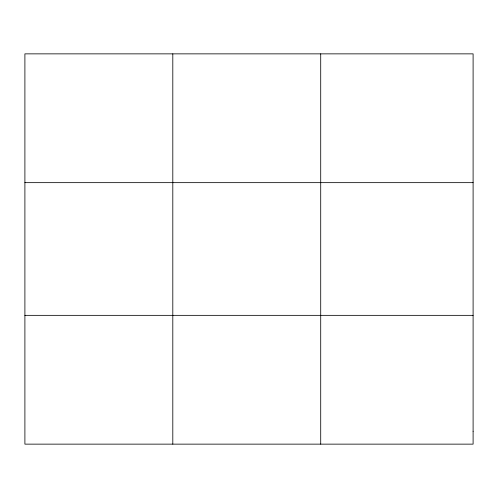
<?xml version="1.0" encoding="UTF-8"?>
<svg xmlns="http://www.w3.org/2000/svg" width="498" height="498" viewBox="0 0 498 498"><rect width="100%" height="100%" fill="white"/><g stroke="black" fill="none" stroke-linecap="round" stroke-linejoin="round"><path stroke-width="0.75" d="M172.806 444.141L172.806 53.859M320.712 444.141L320.712 53.859M24.9 182.654L473.1 182.654M24.9 315.346L473.1 315.346M473.1 431.262L473.1 444.141L24.9 444.141L24.9 53.859L473.1 53.859L473.1 431.262"/></g></svg>
